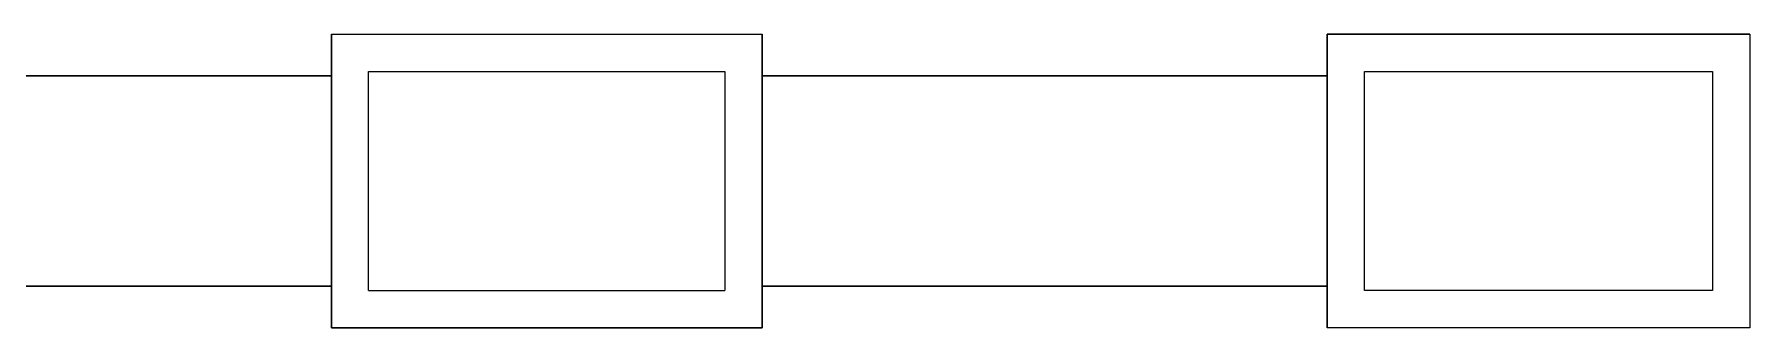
# Model space of a CAD drawing. Header units: millimetres. Extents: x -48619 to 110430, y -11025 to 74938.
# Drawn here: x -22033 to -11922, y 62316 to 64046 of the extents above; entities that cross this region are included whole.
import ezdxf

# ---------------------------------------------------------------- set-up
doc = ezdxf.new("R2010")
doc.units = ezdxf.units.MM
doc.layers.add('BL', color=8, linetype='Continuous')

msp = doc.modelspace()

# ---------------------------------------------------------------- linework, layer by layer
at = {"layer": 'BL', "linetype": 'Continuous'}
for p, q in [((-20282, 64046, 0), (-20282, 62316, 0)), ((-20282, 62316, 0), (-20282, 64046, 0)), ((-20282, 64046), (-17742, 64046)), ((-17742, 64046), (-17743, 62316)), ((-17743, 62316), (-17742, 64046)), ((-14412, 64046), (-14412, 62316)), ((-14412, 62316), (-14412, 64046)), ((-14412, 64046), (-11922, 64046)), ((-11922, 64046), (-14412, 64046)), ((-11922, 64046), (-11922, 62316)), ((-23628, 63801, 0), (-20282, 63801, 0)), ((-20282, 63801, 0), (-23628, 63801, 0)), ((-20063, 62536), (-20063, 63826)), ((-20063, 63826), (-17962, 63826)), ((-17962, 63826), (-17962, 62536)), ((-14412, 63801), (-17742, 63801, 0)), ((-17742, 63801, 0), (-14412, 63801)), ((-14193, 62536), (-14193, 63826)), ((-14193, 63826), (-12142, 63826)), ((-12142, 63826), (-12142, 62536)), ((-23628, 62561, 0), (-20282, 62561, 0)), ((-20282, 62561, 0), (-23628, 62561, 0)), ((-20063, 62536), (-17962, 62536)), ((-17743, 62561, 0), (-14412, 62561)), ((-14412, 62561), (-17743, 62561, 0)), ((-12142, 62536), (-14193, 62536)), ((-20282, 62316, 0), (-17743, 62316)), ((-17743, 62316), (-20282, 62316, 0)), ((-11922, 62316), (-14412, 62316))]:
    msp.add_line(p, q, dxfattribs=at)

doc.saveas('drawing.dxf')
